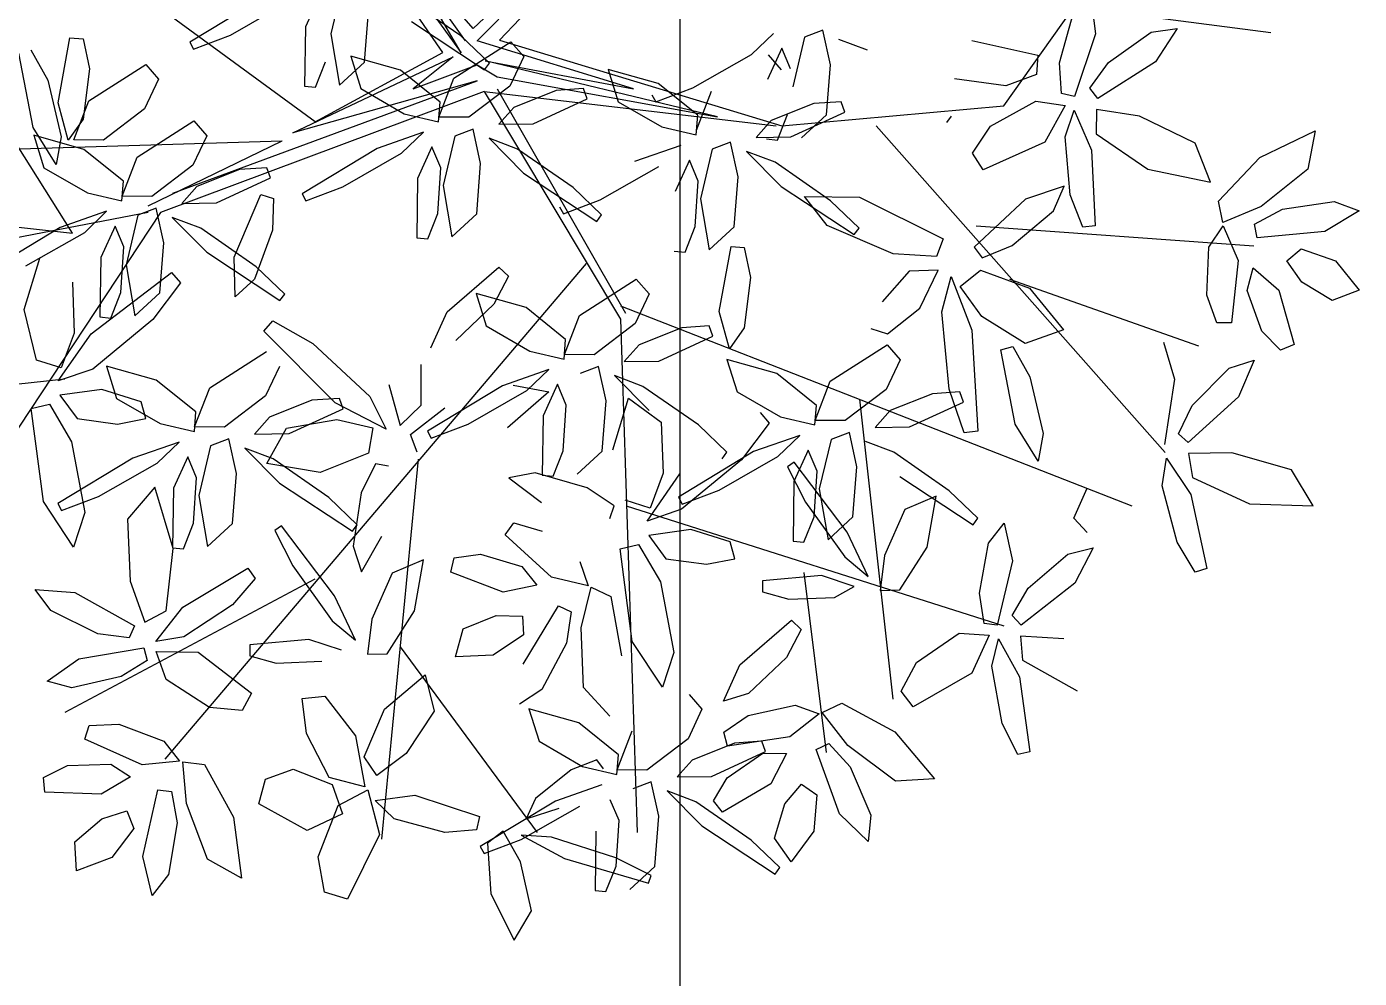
# Model space of a CAD drawing. Header units: inches. Extents: x -28 to 837, y -22 to 590.
# Drawn here: x 47.74 to 72.53, y 283.24 to 300.94 of the extents above; entities that cross this region are included whole.
import ezdxf

# ---------------------------------------------------------------- set-up
doc = ezdxf.new("R2010")
doc.units = ezdxf.units.IN
doc.header["$MEASUREMENT"] = 0
doc.layers.add('dwgmodels.com', color=250, linetype='Continuous')
doc.styles.get("Standard").update_dxf_attribs({"font": 'arial.ttf'})
doc.dimstyles.new('Annotative', dxfattribs={"dimscale": 0, "dimtxt": 0.18, "dimasz": 0.18, "dimexe": 0.18, "dimexo": 0.0625, "dimgap": 0.09, "dimtad": 0, "dimtih": 1, "dimtoh": 1, "dimdec": 4, "dimzin": 0, "dimdsep": 46, "dimtxsty": 'Standard', "dimcen": 0.09, "dimadec": 0, "dimazin": 0, "dimtfac": 1, "dimtdec": 4, "dimtofl": 0, "dimtmove": 0, "dimatfit": 3, "dimfxl": 1, "dimtolj": 1, "dimtzin": 0, "dimarcsym": 0})

# ---------------------------------------------------------------- blocks, each defined once
blk = doc.blocks.new('*D28')
at = {"color": 0, "lineweight": -2, "transparency": 16777216}
for p, q in [((1215.862, 755.411), (1166.369, 755.411)), ((1178.869, 730.411), (1178.869, 245.411)), ((1215.862, 220.411), (1166.369, 220.411))]:
    blk.add_line(p, q, dxfattribs=at)
at = {"color": 0, "transparency": 16777216}
for points in [[(1174.702, 730.411), (1183.036, 730.411), (1178.869, 755.411)], [(1174.702, 245.411), (1183.036, 245.411), (1178.869, 220.411)]]:
    blk.add_solid(points, dxfattribs=at)
at = {"layer": 'Defpoints', "color": 0, "transparency": 16777216}
for p in [(1222.112, 755.411), (1178.869, 220.411), (1222.112, 220.411)]:
    blk.add_point(p, dxfattribs=at)
at = {"color": 0, "transparency": 16777216, "insert": (1159.846, 487.911), "char_height": 25, "attachment_point": 5, "rotation": 90}
blk.add_mtext('535', dxfattribs=at)
blk = doc.blocks.new('tree')
at = {"color": 44}
for p, q in [((-239.9, -36.4), (-866.3, 876.4)), ((519.5, 672.3), (-157.9, 27.4)), ((-147.1, -5.2), (519.5, 672.3)), ((-87, -3.5), (551.8, 672.5)), ((1266.5, -179.6), (1863, 661.6)), ((-157.9, 27.4), (-641.9, 586.1)), ((-641.9, 586.1), (-190.4, -37.1)), ((-582.6, -222.5), (-1447.9, 411)), ((-190.4, -37.1), (-341.1, 220.8)), ((-341.1, 220.8), (-179.6, -5.2)), ((1430.5, 88.9), (1982.4, 17.3)), ((271.8, -134.1), (-147.1, -5.2)), ((-87, -3.5), (669.9, -233.3)), ((-641.9, -252.3), (-211.6, -48)), ((-582.6, -222.5), (-239.9, -36.4)), ((-211.6, -48), (-319.4, -134.1)), ((-319.4, -134.1), (-147.1, -69.7)), ((-147.1, -69.7), (-93.4, -102.2)), ((-126, -58.8), (271.8, -134.1)), ((497.8, -209.5), (-126, -58.8)), ((-93.4, -102.2), (497.8, -209.5)), ((-129, -141), (-997.1, -466.1)), ((-964.4, -413.8), (-147.1, -112.5)), ((-147.1, -112.5), (-641.9, -252.3)), ((-129, -141), (237.4, -752.3)), ((-129, -141), (655, -233.3)), ((-93.4, -134.1), (250.7, -736.3)), ((669.9, -233.3), (1266.5, -179.6)), ((923.5, -233.3), (1699, -1110.2)), ((-2268.2, -322.7), (-670.9, -273.6)), ((-1030.3, -448), (-670.9, -273.6)), ((-1030.3, -465.9), (-2148.9, -680.7)), ((-997.1, -466.1), (-1671.6, -1486)), ((1191.9, -501.7), (1937.6, -555.4)), ((145.6, -603.3), (-985.6, -1933.5)), ((1281.4, -644.9), (1788.5, -823.9)), ((237.4, -716.5), (1609.5, -1253.4)), ((237.4, -752.3), (282.1, -2130.3)), ((-1254, -913.3), (-2089.2, -1002.8)), ((878.7, -967), (968.2, -1772.4)), ((-305.9, -1128.4), (-403.9, -2148.2)), ((252.3, -1253.4), (1266.5, -1575.5)), ((-582.9, -1450.3), (-1254, -1808.2)), ((729.6, -1432.4), (789.2, -1915.6)), ((-354.2, -1631.3), (13.7, -2130.3))]:
    blk.add_line(p, q, dxfattribs=at)
at = {"color": 62}
for p, q in [((-508.8, 145.9), (-540.2, 13.1)), ((-569.9, 116.7), (-608.3, 32.4)), ((-191.3, 7.7), (-340.2, 111.3)), ((-449.9, -62.3), (-439.2, 72.2)), ((-323.9, 46.4), (-127.3, -83)), ((-608.3, 32.4), (-610.6, -127)), ((-540.2, 13.1), (-516.8, -124)), ((-114.7, -65.6), (-191.3, 7.7)), ((-209.6, -105.2), (-56.9, -7.6)), ((-56.9, -7.6), (-22.4, -47.5)), ((-581.4, -130.1), (-554.3, -61.6)), ((-516.8, -124), (-449.9, -62.3)), ((-352.9, -84.4), (-486.8, -46.5)), ((-486.8, -46.5), (-459.8, -133.4)), ((-127.3, -83), (-114.7, -65.6)), ((-22.4, -47.5), (-59.7, -126.8)), ((-246.5, -169.8), (-352.9, -84.4)), ((-250, -210), (-209.6, -105.2)), ((-610.6, -127), (-581.4, -130.1)), ((-459.8, -133.4), (-343.1, -200.9)), ((-59.7, -126.8), (-170, -210.6)), ((64.9, -138.4), (-48.9, -183.8)), ((138.4, -133.4), (64.9, -138.4)), ((148.2, -161.1), (138.4, -133.4)), ((-250.8, -222.4), (-246.5, -169.8)), ((3.2, -227.7), (148.2, -161.1)), ((-343.1, -200.9), (-250.8, -222.4)), ((-170, -210.6), (-250, -210)), ((-48.9, -183.8), (-89.4, -229.2)), ((-907.4, -219.9), (-872.8, -259.9)), ((-158.4, -242.2), (-207.6, -261)), ((-138, -334.8), (-158.4, -242.2)), ((-89.4, -229.2), (3.2, -227.7)), ((-872.8, -259.9), (-910.2, -339.1)), ((-291.4, -250.6), (-415.9, -293.9)), ((-350.4, -307.2), (-291.4, -250.6)), ((-207.6, -261), (-239, -393.8)), ((-39, -295.7), (-115.4, -266.8)), ((-115.4, -266.8), (-22.7, -360.5)), ((-415.9, -293.9), (-617.4, -415.7)), ((-507.9, -397), (-350.4, -307.2)), ((-268.7, -290.2), (-307.1, -374.5)), ((-245.1, -346.3), (-268.7, -290.2)), ((109.9, -399.2), (-39, -295.7)), ((-785.6, -350.8), (-899.4, -396.1)), ((-712, -345.8), (-785.6, -350.8)), ((-702.3, -373.4), (-712, -345.8)), ((-253.1, -468.6), (-245.1, -346.3)), ((-148.7, -469.2), (-138, -334.8)), ((-847.2, -440), (-702.3, -373.4)), ((-307.1, -374.5), (-309.4, -534)), ((-799.8, -586), (-727.8, -417.7)), ((-727.8, -417.7), (-694.3, -428.4)), ((-694.3, -428.4), (-696.5, -513.1)), ((-617.4, -415.7), (-607.1, -434.6)), ((-607.1, -434.6), (-507.9, -397)), ((-239, -393.8), (-215.6, -531)), ((-939.8, -441.5), (-847.2, -440)), ((73.6, -451.1), (83.9, -470)), ((-965.8, -479.1), (-873.2, -572.9)), ((-280.2, -537.1), (-253.1, -468.6)), ((-215.6, -531), (-148.7, -469.2)), ((-740.5, -611.5), (-889.4, -508)), ((-696.5, -513.1), (-744.8, -645.2)), ((-309.4, -534), (-280.2, -537.1)), ((-873.2, -572.9), (-676.6, -702.3)), ((-796.9, -692.7), (-799.8, -586)), ((-663.9, -684.9), (-740.5, -611.5)), ((-227.5, -732.3), (-88.8, -612.8)), ((-63.4, -637.1), (-102.7, -712.3)), ((-88.8, -612.8), (-63.4, -637.1)), ((-744.8, -645.2), (-796.9, -692.7)), ((-676.6, -702.3), (-663.9, -684.9)), ((-102.7, -712.3), (-204.2, -809.6)), ((-16.3, -721.4), (-150.1, -683.5)), ((-150.1, -683.5), (-123.2, -770.4)), ((-271.8, -829.4), (-227.5, -732.3)), ((90.1, -806.8), (-16.3, -721.4)), ((86.6, -847), (127, -742.2)), ((-720.2, -784.7), (-695.7, -756.8)), ((-528.6, -976.7), (-720.2, -784.7)), ((-695.7, -756.8), (-588.3, -817.6)), ((-123.2, -770.4), (-6.4, -837.9)), ((-588.3, -817.6), (-435.4, -959.6)), ((85.9, -859.4), (90.1, -806.8)), ((-865.2, -936.8), (-712.5, -839.2)), ((-6.4, -837.9), (85.9, -859.4)), ((-677.9, -879.1), (-715.3, -958.4)), ((-902.1, -1001.4), (-1008.5, -916)), ((-905.6, -1041.6), (-865.2, -936.8)), ((-715.3, -958.4), (-825.6, -1042.2)), ((-517.2, -965), (-590.7, -970)), ((-507.4, -992.7), (-517.2, -965)), ((-906.3, -1054), (-902.1, -1001.4)), ((-590.7, -970), (-704.5, -1015.4)), ((-652.3, -1059.3), (-507.4, -992.7)), ((-998.6, -1032.5), (-906.3, -1054)), ((-704.5, -1015.4), (-744.9, -1060.8)), ((-659.2, -1044.5), (-524.3, -1021.6)), ((-825.6, -1042.2), (-905.6, -1041.6)), ((-744.9, -1060.8), (-652.3, -1059.3)), ((-711.8, -1139.9), (-659.2, -1044.5)), ((-863.2, -1092.6), (-894.5, -1225.4)), ((-813.9, -1073.8), (-863.2, -1092.6)), ((-793.6, -1166.4), (-813.9, -1073.8)), ((-694.5, -1127.3), (-770.9, -1098.4)), ((-770.9, -1098.4), (-678.3, -1192.2)), ((-1163.4, -1228.6), (-1005.9, -1138.8)), ((-900.7, -1177.9), (-924.2, -1121.9)), ((-569, -1163.4), (-711.8, -1139.9)), ((-545.6, -1230.8), (-694.5, -1127.3)), ((-438.9, -1112.3), (-569, -1163.4)), ((-908.7, -1300.2), (-900.7, -1177.9)), ((-804.3, -1300.8), (-793.6, -1166.4)), ((-1012.7, -1203.6), (-1085.6, -1289.2)), ((-963.3, -1367.8), (-1012.7, -1203.6)), ((-962.7, -1206.1), (-965, -1365.6)), ((-678.3, -1192.2), (-481.7, -1321.6)), ((-1230.6, -1364.2), (-1311.7, -1241.3)), ((-1272.9, -1247.3), (-1262.6, -1266.2)), ((-1262.6, -1266.2), (-1163.4, -1228.6)), ((-894.5, -1225.4), (-871.2, -1362.6)), ((-469.1, -1304.2), (-545.6, -1230.8)), ((-458.8, -1218.4), (-480.2, -1361.9)), ((-1200.3, -1271), (-1230.6, -1364.2)), ((-1085.6, -1289.2), (-1078.4, -1455.2)), ((-935.8, -1368.7), (-908.7, -1300.2)), ((-871.2, -1362.6), (-804.3, -1300.8)), ((-672.6, -1307.4), (-690.3, -1319.6)), ((-690.3, -1319.6), (-642.5, -1414.3)), ((-530.3, -1494.9), (-672.6, -1307.4)), ((-481.7, -1321.6), (-469.1, -1304.2)), ((-981.8, -1534.9), (-963.3, -1367.8)), ((-965, -1365.6), (-935.8, -1368.7)), ((-480.2, -1361.9), (-457.5, -1430.4)), ((-937.4, -1525.1), (-762.8, -1420.9)), ((-762.8, -1420.9), (-743.5, -1447.9)), ((-642.5, -1414.3), (-536.5, -1561.5)), ((-1078.4, -1455.2), (-1039.5, -1565.3)), ((-743.5, -1447.9), (-804.4, -1518.7)), ((-1291.6, -1534.6), (-1333.4, -1477.8)), ((-1333.4, -1477.8), (-1226.9, -1486.2)), ((-1226.9, -1486.2), (-1067.1, -1575.6)), ((-474.1, -1614.1), (-530.3, -1494.9)), ((-1165.4, -1596.6), (-1291.6, -1534.6)), ((-1039.5, -1565.3), (-981.8, -1534.9)), ((-1009.5, -1617.1), (-937.4, -1525.1)), ((-804.4, -1518.7), (-934.9, -1604.8)), ((-536.5, -1561.5), (-474.1, -1614.1)), ((-1081.3, -1607.7), (-1165.4, -1596.6)), ((-1067.1, -1575.6), (-1081.3, -1607.7)), ((-934.9, -1604.8), (-1009.5, -1617.1)), ((-599, -1611.6), (-757.8, -1626.1)), ((-1301.6, -1723.8), (-1216.9, -1664)), ((-1235.3, -1742), (-1301.6, -1723.8)), ((-1311, -1982.6), (-1246.6, -1950.4)), ((-1307.4, -2021.5), (-1311, -1982.6)), ((-1223, -2233.1), (-1227.1, -2155.3))]:
    blk.add_line(p, q, dxfattribs=at)
at = {"color": 60}
for p, q in [((-717.1, 113), (-918.5, -8.8)), ((-809.1, 9.9), (-651.6, 99.8)), ((-1271.9, -171.4), (-1240.2, 2.9)), ((-1240.2, 2.9), (-1205.2, 0)), ((-1205.2, 0), (-1188, -80.4)), ((-908.3, -27.6), (-809.1, 9.9)), ((-1345.2, -29.2), (-1299.6, -110.5)), ((-918.5, -8.8), (-908.3, -27.6)), ((-1339.2, -237.8), (-1377.2, -38)), ((-1189.7, -166.3), (-1037.1, -68.7)), ((-1037.1, -68.7), (-1002.5, -108.6)), ((-1188, -80.4), (-1205, -215.4)), ((-1299.6, -110.5), (-1263.5, -262.7)), ((-1002.5, -108.6), (-1039.9, -187.9)), ((-1244.8, -271.5), (-1271.9, -171.4)), ((-1230.1, -271.1), (-1189.7, -166.3)), ((-1039.9, -187.9), (-1150.1, -271.7)), ((-1277.4, -337), (-1339.2, -237.8)), ((-1205, -215.4), (-1244.8, -271.5)), ((-1060.1, -317.5), (-907.4, -219.9)), ((-1203.4, -296.7), (-1337.2, -258.8)), ((-1337.2, -258.8), (-1310.3, -345.8)), ((-1263.5, -262.7), (-1277.4, -337)), ((-1150.1, -271.7), (-1230.1, -271.1)), ((-1097, -382.1), (-1203.4, -296.7)), ((-1100.4, -422.4), (-1060.1, -317.5)), ((-1310.3, -345.8), (-1193.5, -413.3)), ((-910.2, -339.1), (-1020.5, -422.9)), ((-1101.2, -434.7), (-1097, -382.1)), ((-1193.5, -413.3), (-1101.2, -434.7)), ((-1020.5, -422.9), (-1100.4, -422.4)), ((-899.4, -396.1), (-939.8, -441.5)), ((-1141.9, -462.9), (-1266.4, -506.3)), ((-1200.8, -519.5), (-1141.9, -462.9)), ((-1008.8, -454.5), (-1058.1, -473.4)), ((-988.5, -547.1), (-1008.8, -454.5)), ((-1058.1, -473.4), (-1089.4, -606.1)), ((-889.4, -508), (-965.8, -479.1)), ((-1266.4, -506.3), (-1467.8, -628.1)), ((-1358.3, -609.3), (-1200.8, -519.5)), ((-1119.1, -502.6), (-1157.6, -586.8)), ((-1095.6, -558.6), (-1119.1, -502.6)), ((-1103.6, -680.9), (-1095.6, -558.6)), ((-999.2, -681.5), (-988.5, -547.1)), ((-1363.5, -726.6), (-1321.3, -588.2)), ((-1157.6, -586.8), (-1159.9, -746.3)), ((-1089.4, -606.1), (-1066.1, -743.3)), ((-1183.8, -791.4), (-968.1, -627)), ((-968.1, -627), (-943.6, -655)), ((-1233.7, -653), (-1228.9, -789.8)), ((-943.6, -655), (-1018.1, -753.4)), ((-1130.7, -749.4), (-1103.6, -680.9)), ((-1066.1, -743.3), (-999.2, -681.5)), ((-1330.1, -862.4), (-1363.5, -726.6)), ((-1159.9, -746.3), (-1130.7, -749.4)), ((-1018.1, -753.4), (-1179.2, -886.1)), ((-1271.9, -917.9), (-1183.8, -791.4)), ((-1228.9, -789.8), (-1263.7, -883)), ((-1263.7, -883), (-1330.1, -862.4)), ((-1179.2, -886.1), (-1271.9, -917.9)), ((-1008.5, -916), (-1142.3, -878.1)), ((-1142.3, -878.1), (-1115.4, -965.1)), ((-1154.7, -940.8), (-1267.3, -956.5)), ((-1267.3, -956.5), (-1221.1, -1019.2)), ((-1048.8, -974.1), (-1154.7, -940.8)), ((-1115.4, -965.1), (-998.6, -1032.5)), ((-1344.3, -992.4), (-1294.8, -980.7)), ((-1311.7, -1241.3), (-1344.3, -992.4)), ((-1294.8, -980.7), (-1236, -1081.6)), ((-1036.4, -1019.3), (-1048.8, -974.1)), ((-1221.1, -1019.2), (-1112.7, -1034.1)), ((-1112.7, -1034.1), (-1036.4, -1019.3)), ((-1236, -1081.6), (-1200.3, -1271)), ((-947, -1082.2), (-1071.5, -1125.6)), ((-1005.9, -1138.8), (-947, -1082.2)), ((-1071.5, -1125.6), (-1272.9, -1247.3)), ((-924.2, -1121.9), (-962.7, -1206.1))]:
    blk.add_line(p, q, dxfattribs=at)
at = {"color": 68}
for p, q in [((1499.5, 116.5), (1512, 13.5)), ((1415.9, -64.5), (1452, 66.7)), ((1512, 13.5), (1455.6, -154.4)), ((1546.9, -63.8), (1661.3, 18)), ((1661.3, 18), (1731.1, 27.9)), ((1731.1, 27.9), (1673.3, -61.9)), ((1180.5, -4.6), (1357.4, -43.4)), ((1357.4, -43.4), (1353.7, -96.1)), ((1421.3, -146.6), (1415.9, -64.5)), ((1497.3, -132.5), (1546.9, -63.8)), ((1673.3, -61.9), (1518.9, -160.3)), ((1271.3, -125.8), (1134, -107.2)), ((1353.7, -96.1), (1271.3, -125.8)), ((1518.9, -160.3), (1497.3, -132.5)), ((1230.6, -234), (1351.8, -166.9)), ((1351.8, -166.9), (1430.9, -179)), ((1455.6, -154.4), (1421.3, -146.6)), ((1430.9, -179), (1375.9, -276.9)), ((1430.5, -262.9), (1455, -191.3)), ((1455, -191.3), (1501.9, -298.4)), ((1514.8, -189.4), (1514.3, -254.7)), ((1630.3, -207.3), (1514.8, -189.4)), ((1779.9, -279.7), (1630.3, -207.3)), ((1182.3, -307.1), (1230.6, -234)), ((1953.2, -318), (2101.7, -247)), ((2101.7, -247), (2081.9, -349.4)), ((1375.9, -276.9), (1210.8, -351.6)), ((1444.5, -418.6), (1430.5, -262.9)), ((1514.3, -254.7), (1652.7, -350.1)), ((1820.7, -384.4), (1779.9, -279.7)), ((1210.8, -351.6), (1182.3, -307.1)), ((1501.9, -298.4), (1510.9, -501.6)), ((1842.2, -435.8), (1953.2, -318)), ((1652.7, -350.1), (1820.7, -384.4)), ((2081.9, -349.4), (1956.8, -449.6)), ((1428.2, -395), (1324.4, -430.7)), ((1399.8, -461.4), (1428.2, -395)), ((1478, -505.7), (1444.5, -418.6)), ((1324.4, -430.7), (1186.2, -559.4)), ((1288.7, -554.6), (1399.8, -461.4)), ((1853.8, -493.3), (1842.2, -435.8)), ((1956.8, -449.6), (1853.8, -493.3)), ((1938.6, -497.4), (2013.8, -457.3)), ((2013.8, -457.3), (2152.9, -436.6)), ((2219.9, -461.4), (2128.1, -517.1)), ((2152.9, -436.6), (2219.9, -461.4)), ((1945.7, -533.8), (1938.6, -497.4)), ((1510.9, -501.6), (1478, -505.7)), ((1816.4, -558.7), (1854.9, -502.2)), ((1854.9, -502.2), (1894.9, -594.5)), ((2128.1, -517.1), (1945.7, -533.8)), ((1186.2, -559.4), (1207.7, -587.3)), ((1207.7, -587.3), (1288.7, -554.6)), ((1811, -688), (1816.4, -558.7)), ((2025.4, -595.5), (2064, -563.3)), ((2064, -563.3), (2156.4, -595.6)), ((1894.9, -594.5), (1877, -762.3)), ((2065.8, -652.7), (2025.4, -595.5)), ((2156.4, -595.6), (2220.2, -674.7)), ((1124.8, -638.2), (1180.7, -781.9)), ((1149.2, -664.5), (1203.4, -620.8)), ((1203.4, -620.8), (1334.7, -668.8)), ((1919.3, -675.6), (1935.5, -614.1)), ((1935.5, -614.1), (2004, -674.9)), ((1207.2, -745.4), (1149.2, -664.5)), ((1334.7, -668.8), (1426, -781.1)), ((1958.6, -784.4), (1919.3, -675.6)), ((2004, -674.9), (2045, -820.3)), ((2147.5, -702.6), (2065.8, -652.7)), ((2220.2, -674.7), (2147.5, -702.6)), ((1837.9, -762.6), (1811, -688)), ((1323.4, -817.6), (1207.2, -745.4)), ((1180.7, -781.9), (1196.8, -1052.6)), ((1426, -781.1), (1323.4, -817.6)), ((1877, -762.3), (1837.9, -762.6)), ((2009.1, -835.7), (1958.6, -784.4)), ((1694.3, -814.4), (1724.2, -913.7)), ((2045, -820.3), (2009.1, -835.7)), ((1258.2, -834.3), (1290.2, -825.4)), ((1296.2, -1034), (1258.2, -834.3)), ((1290.2, -825.4), (1335.8, -906.8)), ((1771.9, -983.9), (1870.6, -883.7)), ((1870.6, -883.7), (1937.7, -862.1)), ((1937.7, -862.1), (1896.1, -960.4)), ((1335.8, -906.8), (1372, -1059)), ((1724.2, -913.7), (1697.4, -1088.8)), ((1160, -1057.3), (1119.8, -940.5)), ((1896.1, -960.4), (1760.8, -1083.7)), ((1013.1, -1041.6), (1158.1, -975)), ((1734.7, -1060.1), (1771.9, -983.9)), ((1358, -1133.3), (1296.2, -1034)), ((920.5, -1043.1), (1013.1, -1041.6)), ((1196.8, -1052.6), (1160, -1057.3)), ((1372, -1059), (1358, -1133.3)), ((1760.8, -1083.7), (1734.7, -1060.1)), ((970.9, -1109.6), (894.5, -1080.7)), ((1119.8, -1213.1), (970.9, -1109.6)), ((1691.3, -1200), (1703.1, -1125.3)), ((1703.1, -1125.3), (1767.7, -1222.8)), ((1878.5, -1111.1), (1761.7, -1113.2)), ((1761.7, -1113.2), (1772.4, -1177.5)), ((2038.3, -1156.8), (1878.5, -1111.1)), ((987.2, -1174.5), (1183.8, -1303.9)), ((1772.4, -1177.5), (1925.1, -1247.9)), ((2096.5, -1253), (2038.3, -1156.8)), ((1196.4, -1286.5), (1119.8, -1213.1)), ((1454.3, -1286), (1489.4, -1205.7)), ((1731.7, -1351), (1691.3, -1200)), ((1084.3, -1227.1), (1000.7, -1263.1)), ((1060.8, -1364.2), (1084.3, -1227.1)), ((1767.7, -1222.8), (1811.3, -1421.4)), ((1925.1, -1247.9), (2096.5, -1253)), ((1000.7, -1263.1), (945.9, -1386.3)), ((1183.8, -1303.9), (1196.4, -1286.5)), ((1489.9, -1325), (1454.3, -1286)), ((1224.7, -1353.5), (1267.3, -1299.6)), ((1267.3, -1299.6), (1289.3, -1400.9)), ((1200.8, -1487.5), (1224.7, -1353.5)), ((1779.5, -1431.1), (1731.7, -1351)), ((987, -1479), (1060.8, -1364.2)), ((1331.3, -1474.7), (1437.6, -1382.7)), ((1437.6, -1382.7), (1506.2, -1366.4)), ((1506.2, -1366.4), (1456.9, -1461.1)), ((1289.3, -1400.9), (1248.7, -1573.4)), ((1811.3, -1421.4), (1779.5, -1431.1)), ((1456.9, -1461.1), (1312.3, -1573.3)), ((934.3, -1480.3), (987, -1479)), ((1213.8, -1568.7), (1200.8, -1487.5)), ((1288.2, -1547.7), (1331.3, -1474.7)), ((1248.7, -1573.4), (1213.8, -1568.7)), ((1312.3, -1573.3), (1288.2, -1547.7)), ((1032.1, -1673.4), (1146.5, -1595.4)), ((1146.5, -1595.4), (1226.4, -1600.1)), ((1226.4, -1600.1), (1180.6, -1702.7)), ((1427.5, -1609.9), (1310.9, -1602.8)), ((1310.9, -1602.8), (1316.4, -1667.8)), ((1233.8, -1683.7), (1251.5, -1610.2)), ((1251.5, -1610.2), (1308.1, -1712.5)), ((990.7, -1750.7), (1032.1, -1673.4)), ((1316.4, -1667.8), (1463.1, -1750)), ((1180.6, -1702.7), (1023.2, -1792.3)), ((1262.1, -1837.5), (1233.8, -1683.7)), ((1308.1, -1712.5), (1335.9, -1913.9)), ((208.8, -1817.7), (138.3, -1740.9)), ((1023.2, -1792.3), (990.7, -1750.7)), ((831.7, -1782.5), (973.7, -1860.1)), ((456, -1799.2), (418.7, -1878.5)), ((514.3, -1860.6), (579.8, -1815.7)), ((770.6, -1811.5), (691.4, -1873.4)), ((847.2, -1896.7), (778.9, -1808.1)), ((231.8, -1921.5), (125.5, -1836.1)), ((228.4, -1961.7), (268.8, -1856.9)), ((1303.4, -1921.1), (1262.1, -1837.5)), ((418.7, -1878.5), (308.4, -1962.3)), ((543.3, -1890.1), (429.4, -1935.5)), ((524.5, -1898.4), (514.3, -1860.6)), ((691.4, -1873.4), (524.5, -1898.4)), ((616.8, -1885.1), (543.3, -1890.1)), ((626.6, -1912.8), (616.8, -1885.1)), ((762.9, -1907.2), (796.4, -1891.2)), ((796.4, -1891.2), (854.1, -1953.8)), ((973.7, -1860.1), (1079.8, -1985.9)), ((227.6, -1974.1), (231.8, -1921.5)), ((481.6, -1979.4), (626.6, -1912.8)), ((523.6, -1982.9), (619, -1917.4)), ((619, -1917.4), (682.7, -1917.7)), ((682.7, -1917.7), (641.1, -1999.3)), ((825.1, -2079.5), (762.9, -1907.2)), ((975.7, -1992.6), (847.2, -1896.7)), ((1335.9, -1913.9), (1303.4, -1921.1)), ((135.3, -1952.6), (227.6, -1974.1)), ((191.4, -1958.8), (173.9, -1935.2)), ((308.4, -1962.3), (228.4, -1961.7)), ((429.4, -1935.5), (389, -1980.9)), ((854.1, -1953.8), (909.2, -2083.2)), ((187, -2002.3), (62.5, -2045.6)), ((320, -1993.9), (270.7, -2012.7)), ((340.4, -2086.5), (320, -1993.9)), ((389, -1980.9), (481.6, -1979.4)), ((486.8, -2044.6), (523.6, -1982.9)), ((641.1, -1999.3), (510.7, -2075.6)), ((678.2, -2053.5), (723.3, -1999.9)), ((723.3, -1999.9), (764.2, -2029.1)), ((1079.8, -1985.9), (975.7, -1992.6)), ((439.4, -2047.4), (363, -2018.5)), ((363, -2018.5), (455.7, -2112.2)), ((764.2, -2029.1), (756.2, -2126.7)), ((233.3, -2098), (209.7, -2041.9)), ((588.3, -2150.9), (439.4, -2047.4)), ((510.7, -2075.6), (486.8, -2044.6)), ((650.4, -2145.1), (678.2, -2053.5)), ((225.3, -2220.3), (233.3, -2098)), ((329.7, -2220.9), (340.4, -2086.5)), ((902.1, -2154.4), (825.1, -2079.5)), ((909.2, -2083.2), (902.1, -2154.4)), ((224.8, -2197.6), (52, -2142.4)), ((455.7, -2112.2), (652.3, -2241.7)), ((695.7, -2208.5), (650.4, -2145.1)), ((756.2, -2126.7), (695.7, -2208.5)), ((664.9, -2224.3), (588.3, -2150.9)), ((86.6, -2199.6), (312.6, -2265.6)), ((319.5, -2245.2), (224.8, -2197.6)), ((198.2, -2288.8), (225.3, -2220.3)), ((262.8, -2282.7), (329.7, -2220.9)), ((312.6, -2265.6), (319.5, -2245.2)), ((652.3, -2241.7), (664.9, -2224.3)), ((169, -2285.7), (198.2, -2288.8))]:
    blk.add_line(p, q, dxfattribs=at)
at = {"color": 64}
for p, q in [((588.7, -41.8), (647.6, 14.8)), ((731.4, 4.4), (700.1, -128.4)), ((780.7, 23.2), (731.4, 4.4)), ((801, -69.4), (780.7, 23.2)), ((670.4, -24.8), (631.9, -109.1)), ((693.9, -80.9), (670.4, -24.8)), ((900.1, -30.3), (823.7, -1.4)), ((431.2, -131.6), (588.7, -41.8)), ((634, -43), (668.6, -82.9)), ((790.3, -203.8), (801, -69.4)), ((338.1, -119.8), (204.2, -81.9)), ((204.2, -81.9), (231.2, -168.8)), ((332, -169.2), (431.2, -131.6)), ((444.5, -205.2), (338.1, -119.8)), ((441, -245.4), (481.4, -140.6)), ((231.2, -168.8), (347.9, -236.3)), ((321.7, -150.3), (332, -169.2)), ((755.9, -173.8), (642, -219.2)), ((829.4, -168.8), (755.9, -173.8)), ((839.2, -196.5), (829.4, -168.8)), ((440.2, -257.8), (444.5, -205.2)), ((658.8, -271.7), (685.9, -203.2)), ((694.2, -263.1), (839.2, -196.5)), ((723.4, -265.6), (790.3, -203.8)), ((347.9, -236.3), (440.2, -257.8)), ((642, -219.2), (601.6, -264.6)), ((399.6, -286), (275.1, -329.3)), ((532.6, -277.6), (483.4, -296.4)), ((553, -370.2), (532.6, -277.6)), ((601.6, -264.6), (694.2, -263.1)), ((629.6, -268.6), (658.8, -271.7)), ((483.4, -296.4), (452, -429.2)), ((652, -331.1), (575.6, -302.2)), ((575.6, -302.2), (668.3, -395.9)), ((183.1, -432.4), (340.6, -342.6)), ((422.3, -325.6), (383.9, -409.9)), ((445.9, -381.7), (422.3, -325.6)), ((-22.7, -360.5), (173.9, -490)), ((437.9, -504), (445.9, -381.7)), ((542.3, -504.6), (553, -370.2)), ((186.5, -472.6), (109.9, -399.2)), ((452, -429.2), (475.4, -566.3)), ((83.9, -470), (183.1, -432.4)), ((173.9, -490), (186.5, -472.6)), ((410.8, -572.5), (437.9, -504)), ((475.4, -566.3), (542.3, -504.6)), ((381.6, -569.4), (410.8, -572.5)), ((502.3, -731.9), (534, -557.5)), ((534, -557.5), (569.1, -560.4)), ((569.1, -560.4), (586.2, -640.8)), ((586.2, -640.8), (569.3, -775.9)), ((127, -742.2), (279.7, -644.6)), ((279.7, -644.6), (314.3, -684.5)), ((314.3, -684.5), (276.9, -763.8)), ((529.5, -831.9), (502.3, -731.9)), ((276.9, -763.8), (166.6, -847.6)), ((401.5, -775.4), (287.7, -820.8)), ((475, -770.4), (401.5, -775.4)), ((484.8, -798.1), (475, -770.4)), ((569.3, -775.9), (529.5, -831.9)), ((287.7, -820.8), (247.2, -866.2)), ((339.9, -864.7), (484.8, -798.1)), ((166.6, -847.6), (86.6, -847)), ((-297.9, -983.4), (-297.6, -874)), ((45.2, -887.6), (-79.3, -930.9)), ((-13.8, -944.1), (45.2, -887.6)), ((178.3, -879.2), (129, -898)), ((198.6, -971.8), (178.3, -879.2)), ((247.2, -866.2), (339.9, -864.7)), ((657, -898.3), (523.1, -860.4)), ((523.1, -860.4), (550.1, -947.4)), ((-384.5, -928), (-353.9, -1037.5)), ((-51.1, -929.4), (45.3, -947.1)), ((68, -927.2), (29.5, -1011.5)), ((91.5, -983.3), (68, -927.2)), ((297.7, -932.7), (221.3, -903.8)), ((221.3, -903.8), (313.9, -997.5)), ((-435.4, -959.6), (-391.5, -1047.2)), ((-79.3, -930.9), (-280.7, -1052.7)), ((-171.2, -1034), (-13.8, -944.1)), ((45.3, -947.1), (-65.7, -1043.7)), ((216.8, -1102.8), (259.1, -964.4)), ((259.1, -964.4), (346.6, -1029.1)), ((446.5, -1036.2), (297.7, -932.7)), ((550.1, -947.4), (666.9, -1014.8)), ((-391.5, -1047.2), (-528.6, -976.7)), ((-353.9, -1037.5), (-297.9, -983.4)), ((-326.3, -1061.6), (-234.1, -989.9)), ((83.5, -1105.6), (91.5, -983.3)), ((187.9, -1106.2), (198.6, -971.8)), ((-524.3, -1021.6), (-427.2, -1043.7)), ((-270.4, -1071.6), (-171.2, -1034)), ((29.5, -1011.5), (27.2, -1171)), ((346.6, -1029.1), (351.5, -1165.9)), ((523.1, -1109.6), (446.5, -1036.2)), ((636.7, -1031.1), (562.2, -1129.5)), ((612.3, -1003.2), (636.7, -1031.1)), ((-427.2, -1043.7), (-438.9, -1112.3)), ((-308.2, -1109.1), (-326.3, -1061.6)), ((-280.7, -1052.7), (-270.4, -1071.6)), ((56.4, -1174.1), (83.5, -1105.6)), ((121, -1167.9), (187.9, -1106.2)), ((594, -1107.9), (392.6, -1229.7)), ((-419.9, -1140.3), (-458.8, -1218.4)), ((-385.3, -1146.9), (-419.9, -1140.3)), ((562.2, -1129.5), (401.2, -1262.3)), ((502, -1210.9), (659.5, -1121.1)), ((510.5, -1127), (523.1, -1109.6)), ((8.3, -1164.4), (-62.6, -1177.8)), ((-62.6, -1177.8), (24.9, -1244.1)), ((147.7, -1204.6), (8.3, -1164.4)), ((27.2, -1171), (56.4, -1174.1)), ((308.5, -1294.1), (396.6, -1167.5)), ((351.5, -1165.9), (316.7, -1259.2)), ((220, -1253.6), (147.7, -1204.6)), ((402.8, -1248.5), (502, -1210.9)), ((316.7, -1259.2), (250.2, -1238.5)), ((392.6, -1229.7), (402.8, -1248.5)), ((208.8, -1287), (220, -1253.6)), ((401.2, -1262.3), (308.5, -1294.1)), ((-71.8, -1330.7), (-48.9, -1299)), ((-48.9, -1299), (27.2, -1321.7)), ((-457.5, -1430.4), (-403.5, -1334.9)), ((52.4, -1444.8), (-71.8, -1330.7)), ((-218.4, -1431.2), (-209.4, -1393.2)), ((-209.4, -1393.2), (-138.1, -1383.1)), ((-138.1, -1383.1), (-27.3, -1416.2)), ((268.7, -1617.4), (236, -1368.5)), ((-291.7, -1398.4), (-375.3, -1434.3)), ((-315.3, -1535.5), (-291.7, -1398.4)), ((-27.3, -1416.2), (12.5, -1465.8)), ((127.9, -1402.9), (150.4, -1467.6)), ((-375.3, -1434.3), (-430.1, -1557.6)), ((-77.2, -1484.7), (-218.4, -1431.2)), ((12.5, -1465.8), (-77.2, -1484.7)), ((150.4, -1467.6), (52.4, -1444.8)), ((132.1, -1580.7), (158.2, -1471.9)), ((158.2, -1471.9), (211.3, -1496.8)), ((211.3, -1496.8), (240, -1656.1)), ((-389, -1650.3), (-315.3, -1535.5)), ((-24, -1678.3), (71, -1521.7)), ((71, -1521.7), (104.5, -1537.7)), ((104.5, -1537.7), (92, -1622)), ((-430.1, -1557.6), (-441.7, -1651.6)), ((-184.7, -1583.6), (-96, -1547.7)), ((-96, -1547.7), (-26, -1549.1)), ((-26, -1549.1), (-23, -1599.3)), ((-205.6, -1658.7), (-184.7, -1583.6)), ((-23, -1599.3), (-104, -1654.4)), ((138.3, -1740.9), (132.1, -1580.7)), ((-1216.9, -1664), (-1042.3, -1634.1)), ((-1042.3, -1634.1), (-1033, -1668)), ((-982.1, -1719.6), (-1009, -1644.2)), ((-1009, -1644.2), (-896.6, -1646.2)), ((-757.8, -1626.1), (-757.8, -1655.5)), ((-511.1, -1640.9), (-599, -1611.6)), ((92, -1622), (25.9, -1746.1)), ((-1033, -1668), (-1102.7, -1711.7)), ((-896.6, -1646.2), (-752.7, -1756.3)), ((-757.8, -1655.5), (-686.8, -1675.2)), ((-686.8, -1675.2), (-564.3, -1670.3)), ((-441.7, -1651.6), (-389, -1650.3)), ((-104, -1654.4), (-205.6, -1658.7)), ((-1102.7, -1711.7), (-1235.3, -1742)), ((-396.4, -1799), (-287.3, -1707)), ((-287.3, -1707), (-263.2, -1804)), ((-865.6, -1794.5), (-982.1, -1719.6)), ((25.9, -1746.1), (-33.9, -1785.3)), ((-752.7, -1756.3), (-778.3, -1802.4)), ((-617, -1770.1), (-556.4, -1764)), ((-605.2, -1864.6), (-617, -1770.1)), ((-556.4, -1764), (-473.5, -1870.7)), ((-778.3, -1802.4), (-865.6, -1794.5)), ((-451, -1926.9), (-396.4, -1799)), ((-263.2, -1804), (-338.3, -1918.4)), ((125.5, -1836.1), (-8.4, -1798.2)), ((-8.4, -1798.2), (18.6, -1885.1)), ((-1200.4, -1879.7), (-1188.7, -1842.4)), ((-1188.7, -1842.4), (-1109.3, -1839.7)), ((-1109.3, -1839.7), (-988.1, -1884.8)), ((-1046.3, -1948.4), (-1200.4, -1879.7)), ((-988.1, -1884.8), (-946.2, -1938.9)), ((-544.2, -1982.6), (-605.2, -1864.6)), ((-473.5, -1870.7), (-448.6, -2007.4)), ((-416.3, -1977.2), (-451, -1926.9)), ((-338.3, -1918.4), (-416.3, -1977.2)), ((-1246.6, -1950.4), (-1131, -1946.6)), ((-1131, -1946.6), (-1077.5, -1981)), ((-946.2, -1938.9), (-1046.3, -1948.4)), ((-927.6, -2052), (-937.4, -1940.5)), ((-937.4, -1940.5), (-879.2, -1947.3)), ((-879.2, -1947.3), (-801.3, -2089.2)), ((-715.2, -1987), (-640.8, -1960)), ((-640.8, -1960), (-536.9, -2001)), ((-1077.5, -1981), (-1156.5, -2027.4)), ((-733.6, -2053), (-715.2, -1987)), ((-448.6, -2007.4), (-544.2, -1982.6)), ((-536.9, -2001), (-508.9, -2079.9)), ((-1156.5, -2027.4), (-1307.4, -2021.5)), ((-1044.7, -2194.1), (-1004.3, -2015.5)), ((-1004.3, -2015.5), (-967.4, -2020)), ((-967.4, -2020), (-952.5, -2103.8)), ((-520.7, -2057.9), (-440.4, -2015.4)), ((-440.4, -2015.4), (-409.2, -2135.2)), ((-421.5, -2043.9), (-315, -2029.4)), ((-1154.4, -2093.1), (-1087.5, -2072.2)), ((-1087.5, -2072.2), (-1068.8, -2118.9)), ((-870.9, -2201.9), (-927.6, -2052)), ((-604, -2124.4), (-733.6, -2053)), ((-573.7, -2195.7), (-520.7, -2057.9)), ((-369.9, -2093.4), (-421.5, -2043.9)), ((-1227.1, -2155.3), (-1154.4, -2093.1)), ((-952.5, -2103.8), (-975.8, -2242.6)), ((-801.3, -2089.2), (-779.6, -2252.4)), ((-508.9, -2079.9), (-604, -2124.4)), ((-1068.8, -2118.9), (-1128.1, -2196.9)), ((-409.2, -2135.2), (-495.2, -2308.7)), ((-1128.1, -2196.9), (-1223, -2233.1)), ((-1020, -2298.7), (-1044.7, -2194.1)), ((-779.6, -2252.4), (-870.9, -2201.9)), ((-556.9, -2290), (-573.7, -2195.7)), ((-975.8, -2242.6), (-1020, -2298.7)), ((-495.2, -2308.7), (-556.9, -2290))]:
    blk.add_line(p, q, dxfattribs=at)
at = {"color": 66}
for p, q in [((1112.9, -224.6), (1125.5, -207.2)), ((800.9, -434.6), (652, -331.1)), ((668.3, -395.9), (864.9, -525.4)), ((791.8, -500.7), (731.4, -423.5)), ((731.4, -423.5), (878.6, -424.8)), ((878.6, -424.8), (1103.4, -536.5)), ((877.5, -508), (800.9, -434.6)), ((968.9, -576.7), (791.8, -500.7)), ((864.9, -525.4), (877.5, -508)), ((1103.4, -536.5), (1085.5, -584.1)), ((1085.5, -584.1), (968.9, -576.7)), ((1012.4, -623.8), (939.6, -705.5)), ((1090.2, -620.5), (1012.4, -623.8)), ((1040.5, -722.7), (1090.2, -620.5)), ((1099.5, -732.8), (1124.8, -638.2)), ((953.7, -792), (1040.5, -722.7)), ((1119.8, -940.5), (1099.5, -732.8)), ((909.3, -777.1), (953.7, -792)), ((800.3, -919.1), (953, -821.5)), ((953, -821.5), (987.5, -861.4)), ((987.5, -861.4), (950.2, -940.7)), ((763.4, -983.7), (657, -898.3)), ((759.9, -1023.9), (800.3, -919.1)), ((950.2, -940.7), (839.9, -1024.5)), ((1074.8, -952.3), (961, -997.7)), ((1148.3, -947.3), (1074.8, -952.3)), ((1158.1, -975), (1148.3, -947.3)), ((759.2, -1036.3), (763.4, -983.7)), ((961, -997.7), (920.5, -1043.1)), ((666.9, -1014.8), (759.2, -1036.3)), ((839.9, -1024.5), (759.9, -1023.9)), ((718.5, -1064.5), (594, -1107.9)), ((659.5, -1121.1), (718.5, -1064.5)), ((851.6, -1056.1), (802.3, -1075)), ((871.9, -1148.7), (851.6, -1056.1)), ((741.2, -1104.2), (702.8, -1188.4)), ((764.8, -1160.2), (741.2, -1104.2)), ((802.3, -1075), (770.9, -1207.7)), ((703.4, -1136.2), (685.7, -1148.4)), ((845.7, -1323.6), (703.4, -1136.2)), ((685.7, -1148.4), (733.5, -1243.1)), ((756.8, -1282.5), (764.8, -1160.2)), ((861.2, -1283.1), (871.9, -1148.7)), ((702.8, -1188.4), (700.5, -1347.9)), ((770.9, -1207.7), (794.3, -1344.9)), ((733.5, -1243.1), (839.5, -1390.2)), ((729.7, -1351), (756.8, -1282.5)), ((794.3, -1344.9), (861.2, -1283.1)), ((425.7, -1316.9), (313.1, -1332.6)), ((531.6, -1350.3), (425.7, -1316.9)), ((236, -1368.5), (285.5, -1356.9)), ((285.5, -1356.9), (344.3, -1457.7)), ((313.1, -1332.6), (359.2, -1395.3)), ((543.9, -1395.4), (531.6, -1350.3)), ((700.5, -1347.9), (729.7, -1351)), ((901.9, -1442.9), (845.7, -1323.6)), ((839.5, -1390.2), (901.9, -1442.9)), ((945.9, -1386.3), (934.3, -1480.3)), ((359.2, -1395.3), (467.7, -1410.2)), ((467.7, -1410.2), (543.9, -1395.4)), ((344.3, -1457.7), (380.1, -1647.2)), ((777.1, -1440.3), (618.2, -1454.9)), ((618.2, -1454.9), (618.2, -1484.2)), ((864.9, -1469.7), (777.1, -1440.3)), ((618.2, -1484.2), (689.2, -1504)), ((689.2, -1504), (811.7, -1499)), ((811.7, -1499), (864.9, -1469.7)), ((557.9, -1680), (696.6, -1560.5)), ((696.6, -1560.5), (722, -1584.8)), ((722, -1584.8), (682.7, -1660)), ((349.7, -1740.3), (268.7, -1617.4)), ((380.1, -1647.2), (349.7, -1740.3)), ((513.6, -1777.1), (557.9, -1680)), ((682.7, -1660), (581.3, -1757.4)), ((421.4, -1759.3), (456, -1799.2)), ((581.3, -1757.4), (513.6, -1777.1)), ((579.8, -1815.7), (706.2, -1788.4)), ((706.2, -1788.4), (770.6, -1811.5)), ((778.9, -1808.1), (831.7, -1782.5)), ((18.6, -1885.1), (135.3, -1952.6)), ((105.1, -1961.5), (9.6, -2038.4)), ((173.9, -1935.2), (105.1, -1961.5)), ((-315, -2029.4), (-141.1, -2086.8)), ((9.6, -2038.4), (-15.7, -2093.7)), ((62.5, -2045.6), (-139, -2167.4)), ((-29.5, -2148.7), (128, -2058.9)), ((-15.7, -2093.7), (72.4, -2065)), ((-234, -2129.8), (-369.9, -2093.4)), ((-141.1, -2086.8), (-149.1, -2123.1)), ((-149.1, -2123.1), (-234, -2129.8)), ((-77.8, -2126.3), (-119.4, -2158.8)), ((-31.2, -2208.9), (-77.8, -2126.3)), ((52, -2142.4), (-29.5, -2137.2)), ((-29.5, -2137.2), (86.6, -2199.6)), ((171.2, -2126.2), (169, -2285.7)), ((-139, -2167.4), (-128.7, -2186.3)), ((-128.7, -2186.3), (-29.5, -2148.7)), ((-119.4, -2158.8), (-110.3, -2294.9)), ((-1.9, -2340.5), (-31.2, -2208.9)), ((-110.3, -2294.9), (-47.7, -2419.2)), ((-47.7, -2419.2), (-1.9, -2340.5))]:
    blk.add_line(p, q, dxfattribs=at)
blk = doc.blocks.new('trree')
blk.add_blockref('tree', (168.2, 139.5))
blk = doc.blocks.new('plants 041')
at = {"color": 0}
blk.add_lwpolyline([(-161.86, -1106.32), (-174.96, -1120.3), (-158.59, -1127.29), (-161.86, -1106.32)], dxfattribs=at)
blk = doc.blocks.new('Garden')
at = {"xscale": 0.02, "yscale": 0.02, "zscale": 0.2}
blk.add_blockref('trree', (931.2507, -33.50542), dxfattribs=at)
at = {"layer": 'dwgmodels.com', "color": 85, "true_color": 0x58ba48, "xscale": 0.2, "yscale": 0.3, "rotation": 26.13932894631199}
blk.add_blockref('plants 041', (789.42508, 276.41951), dxfattribs=at)
dim = blk.add_linear_dim(base=(942.55129, -130.3605), p1=(985.79444, 404.6395), p2=(985.79444, -130.3605), angle=90, dimstyle='Annotative')
dim.commit()
dim.dimension.update_dxf_attribs({"geometry": '*D28', "text_midpoint": (923.52844, 137.1395), "insert": (-236.31763, -350.77107)})

msp = doc.modelspace()

# ---------------------------------------------------------------- block references
at = {"xscale": 0.3465639121819872, "yscale": 0.3465639121819872, "zscale": 0.6931278243639744}
msp.add_blockref('Garden', (-266.765, 311.36), dxfattribs=at)

doc.saveas('drawing.dxf')
